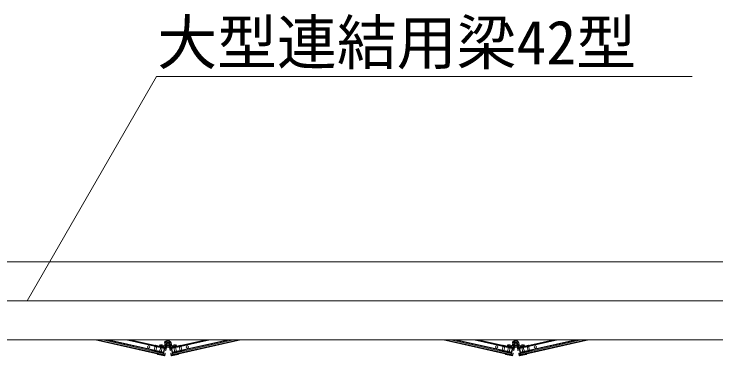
# Model space of a CAD drawing. Units: millimetres, scale not verified. Extents: x -16120 to 16120, y -26100 to 26100.
# Drawn here: x -857 to 944, y 21099 to 21975 of the extents above; entities that cross this region are included whole.
import ezdxf
from ezdxf.enums import TextEntityAlignment as Align

# ---------------------------------------------------------------- set-up
doc = ezdxf.new("R2010")
doc.units = ezdxf.units.MM
doc.header["$LTSCALE"] = 150
doc.linetypes.add('CHAIN2', pattern=[12, 9, -1, 1, -1])
doc.linetypes.add('DASHED1', pattern=[1.8, 1.2, -0.6])
for name, color, linetype, lineweight in [('0-6_ﾎﾞﾙﾄ類', 134, 'Continuous', 18), ('1-0_大型連結用梁42', 134, 'Continuous', 18), ('1-6_通芯', 134, 'CHAIN2', 18), ('1-9_標準ﾊﾟﾈﾙ', 134, 'Continuous', 18), ('1-B_文字', 134, 'Continuous', 18)]:
    doc.layers.add(name, color=color, linetype=linetype, lineweight=lineweight)
doc.styles.add('ＭＳ ゴシック', font='')
doc.styles.get('ＭＳ ゴシック').set_extended_font_data('MS Gothic')

msp = doc.modelspace()

# ---------------------------------------------------------------- linework, layer by layer
at = {"layer": '0-6_ﾎﾞﾙﾄ類'}
for p, q in [((-464.4, 21124.2), (-467.3, 21129.1)), ((-458.6, 21124.2), (-464.4, 21124.2)), ((-458.6, 21134.1), (-455.7, 21129.1)), ((-455.7, 21129.1), (-458.6, 21124.2)), ((428.1, 21124.2), (425.2, 21129.1)), ((433.9, 21124.2), (428.1, 21124.2)), ((433.9, 21134.1), (436.8, 21129.1)), ((436.8, 21129.1), (433.9, 21124.2))]:
    msp.add_line(p, q, dxfattribs=at)
for points in [[(-467.3, 21129.1), (-464.4, 21134.1), (-458.6, 21134.1)], [(425.2, 21129.1), (428.1, 21134.1), (433.9, 21134.1)]]:
    msp.add_lwpolyline(points, dxfattribs=at)
for centre, radius in [((-461.5, 21129.1), 4.91), ((-461.5, 21129.1), 3), ((-461.5, 21129.1), 2.46), ((431, 21129.1), 4.91), ((431, 21129.1), 3), ((431, 21129.1), 2.46)]:
    msp.add_circle(centre, radius, dxfattribs=at)
at = {"layer": '1-0_大型連結用梁42'}
for points in [[(-2388.3, 21140), (1899.7, 21140), (1899.7, 21340), (-2388.3, 21340)], [(-2388.3, 21340), (1170.2, 21340), (1170.2, 21240), (-2388.3, 21240)], [(-2388.3, 21140), (1170.2, 21140), (1170.2, 21240), (-2388.3, 21240)]]:
    msp.add_lwpolyline(points, close=True, dxfattribs=at)
at = {"layer": '1-6_通芯'}
msp.add_line((-12700.3, 21240), (3181.3, 21240), dxfattribs=at)
at = {"layer": '1-9_標準ﾊﾟﾈﾙ'}
for p, q in [((-642.9, 21140), (-474.3, 21102.2)), ((-614.6, 21140), (-473, 21108.3)), ((-569.3, 21140), (-470.8, 21117.9)), ((-495, 21124.6), (-494.7, 21125.5)), ((-470.6, 21119.1), (-495, 21124.6)), ((-494.1, 21125.9), (-465.8, 21119.6)), ((-468.5, 21136), (-470.2, 21133.5)), ((-470.1, 21132.8), (-469.4, 21132.3)), ((-470, 21129.1), (-470, 21124.6)), ((-468.5, 21124.3), (-468.5, 21124.3)), ((-467.1, 21135.6), (-467.8, 21136.1)), ((-428.9, 21125.9), (-457.2, 21119.6)), ((-454.5, 21124.3), (-454.5, 21124.3)), ((-453, 21129.1), (-453, 21124.6)), ((-452.5, 21119.1), (-428.1, 21124.6)), ((-353.7, 21140), (-452.2, 21117.9)), ((-451.1, 21125), (-450.6, 21123.1)), ((-308.4, 21140), (-450, 21108.3)), ((-280.1, 21140), (-448.7, 21102.2)), ((-428.1, 21124.6), (-428.3, 21125.5)), ((249.6, 21140), (418.2, 21102.2)), ((277.9, 21140), (419.5, 21108.3)), ((323.2, 21140), (421.7, 21117.9)), ((397.5, 21124.6), (397.8, 21125.5)), ((421.9, 21119.1), (397.5, 21124.6)), ((398.4, 21125.9), (426.7, 21119.6)), ((424, 21136), (422.3, 21133.5)), ((422.4, 21132.8), (423.1, 21132.3)), ((422.5, 21129.1), (422.5, 21124.6)), ((424, 21124.3), (424, 21124.3)), ((425.4, 21135.6), (424.7, 21136.1)), ((463.6, 21125.9), (435.3, 21119.6)), ((438, 21124.3), (438, 21124.3)), ((439.5, 21129.1), (439.5, 21124.6)), ((440, 21119.1), (464.4, 21124.6)), ((538.8, 21140), (440.3, 21117.9)), ((441.4, 21125), (441.9, 21123.1)), ((584.1, 21140), (442.5, 21108.3)), ((612.4, 21140), (443.8, 21102.2)), ((464.4, 21124.6), (464.2, 21125.5)), ((-502.5, 21113.7), (-502.9, 21112.2)), ((-499.9, 21111.5), (-502.9, 21112.2)), ((-473.2, 21107.1), (-502.5, 21113.7)), ((-490.2, 21109.4), (-490.5, 21110)), ((-473.6, 21105.6), (-490.2, 21109.4)), ((-473.6, 21105.6), (-474.6, 21101)), ((-470.6, 21119.1), (-473.2, 21107.1)), ((-468.6, 21105.1), (-469.9, 21099)), ((-469.6, 21105.3), (-468.6, 21105.1)), ((-467.8, 21113.1), (-466.8, 21112.9)), ((-465.5, 21119), (-466.8, 21112.9)), ((-457.5, 21119), (-456.2, 21112.9)), ((-455.2, 21113.1), (-456.2, 21112.9)), ((-453.5, 21105.3), (-454.4, 21105.1)), ((-454.4, 21105.1), (-453.1, 21099)), ((-452.5, 21119.1), (-449.8, 21107.1)), ((-449.8, 21107.1), (-420.5, 21113.7)), ((-449.4, 21105.6), (-432.9, 21109.4)), ((-449.4, 21105.6), (-448.4, 21101)), ((-432.9, 21109.4), (-432.5, 21110)), ((-423.1, 21111.5), (-420.2, 21112.2)), ((-420.5, 21113.7), (-420.2, 21112.2)), ((390, 21113.7), (389.6, 21112.2)), ((392.6, 21111.5), (389.6, 21112.2)), ((419.2, 21107.1), (390, 21113.7)), ((402.3, 21109.4), (402, 21110)), ((418.9, 21105.6), (402.3, 21109.4)), ((418.9, 21105.6), (417.9, 21101)), ((421.9, 21119.1), (419.2, 21107.1)), ((423.9, 21105.1), (422.6, 21099)), ((422.9, 21105.3), (423.9, 21105.1)), ((424.7, 21113.1), (425.7, 21112.9)), ((427, 21119), (425.7, 21112.9)), ((435, 21119), (436.3, 21112.9)), ((437.3, 21113.1), (436.3, 21112.9)), ((439, 21105.3), (438.1, 21105.1)), ((438.1, 21105.1), (439.4, 21099)), ((440, 21119.1), (442.7, 21107.1)), ((442.7, 21107.1), (472, 21113.7)), ((443.1, 21105.6), (459.6, 21109.4)), ((443.1, 21105.6), (444.1, 21101)), ((459.6, 21109.4), (460, 21110)), ((469.4, 21111.5), (472.3, 21112.2)), ((472, 21113.7), (472.3, 21112.2)), ((-474.6, 21101), (-489, 21104.3)), ((-470.6, 21098.6), (-487.9, 21102.5)), ((-452.5, 21098.6), (-435.1, 21102.5)), ((-448.4, 21101), (-434, 21104.3)), ((417.9, 21101), (403.5, 21104.3)), ((422, 21098.6), (404.6, 21102.5)), ((440, 21098.6), (457.3, 21102.5)), ((444.1, 21101), (458.5, 21104.3))]:
    msp.add_line(p, q, dxfattribs=at)
at = {"layer": '1-9_標準ﾊﾟﾈﾙ', "linetype": 'DASHED1'}
for p, q in [((-494.1, 21124.4), (-496.8, 21112.4)), ((-490, 21123.5), (-492.7, 21111.5)), ((-433, 21123.5), (-430.4, 21111.5)), ((-428.9, 21124.4), (-426.3, 21112.4)), ((398.4, 21124.4), (395.7, 21112.4)), ((402.5, 21123.5), (399.8, 21111.5)), ((459.5, 21123.5), (462.1, 21111.5)), ((463.6, 21124.4), (466.2, 21112.4)), ((-496.8, 21112.4), (-497, 21111.4)), ((-492.7, 21111.5), (-492.9, 21110.5)), ((-480.4, 21121.3), (-483.1, 21109.3)), ((-480.1, 21122.8), (-480.4, 21121.3)), ((-476.3, 21120.4), (-479, 21108.4)), ((-476, 21121.8), (-476.3, 21120.4)), ((-447, 21121.8), (-446.7, 21120.4)), ((-446.7, 21120.4), (-444, 21108.4)), ((-442.9, 21122.8), (-442.6, 21121.3)), ((-442.6, 21121.3), (-439.9, 21109.3)), ((-430.4, 21111.5), (-430.1, 21110.5)), ((-426.3, 21112.4), (-426, 21111.4)), ((395.7, 21112.4), (395.5, 21111.4)), ((399.8, 21111.5), (399.6, 21110.5)), ((412.1, 21121.3), (409.4, 21109.3)), ((412.4, 21122.8), (412.1, 21121.3)), ((416.2, 21120.4), (413.5, 21108.4)), ((416.5, 21121.8), (416.2, 21120.4)), ((445.5, 21121.8), (445.8, 21120.4)), ((445.8, 21120.4), (448.5, 21108.4)), ((449.6, 21122.8), (449.9, 21121.3)), ((449.9, 21121.3), (452.6, 21109.3)), ((462.1, 21111.5), (462.4, 21110.5)), ((466.2, 21112.4), (466.5, 21111.4))]:
    msp.add_line(p, q, dxfattribs=at)
at = {"layer": '1-9_標準ﾊﾟﾈﾙ'}
for points in [[(-648.4, 21140), (-474.6, 21101), (-470.3, 21120.3), (-558.3, 21140)], [(-642.9, 21140), (-474.3, 21102.2), (-473.7, 21105.1), (-629.2, 21140)], [(-620.1, 21140), (-473.2, 21107.1), (-470.6, 21119.1), (-563.8, 21140)], [(-468.5, 21124.3), (-482.7, 21127.4), (-483.1, 21125.5), (-465.1, 21121.5)], [(-454.6, 21124.3), (-440.3, 21127.4), (-439.9, 21125.5), (-457.9, 21121.5)], [(-274.6, 21140), (-448.4, 21101), (-452.7, 21120.3), (-364.7, 21140)], [(-302.9, 21140), (-449.8, 21107.1), (-452.5, 21119.1), (-359.2, 21140)], [(-280.1, 21140), (-448.7, 21102.2), (-449.3, 21105.1), (-293.8, 21140)], [(244.1, 21140), (417.9, 21101), (422.2, 21120.3), (334.2, 21140)], [(249.6, 21140), (418.2, 21102.2), (418.8, 21105.1), (263.3, 21140)], [(272.4, 21140), (419.2, 21107.1), (421.9, 21119.1), (328.7, 21140)], [(424, 21124.3), (409.8, 21127.4), (409.4, 21125.5), (427.4, 21121.5)], [(437.9, 21124.3), (452.2, 21127.4), (452.6, 21125.5), (434.6, 21121.5)], [(617.9, 21140), (444.1, 21101), (439.8, 21120.3), (527.8, 21140)], [(589.6, 21140), (442.7, 21107.1), (440, 21119.1), (533.3, 21140)], [(612.4, 21140), (443.8, 21102.2), (443.2, 21105.1), (598.7, 21140)], [(-499.9, 21111.5), (-499.3, 21111.9), (-490.5, 21110)], [(-469.6, 21105.3), (-470.7, 21100.2), (-473.6, 21100.8), (-469.6, 21118.9), (-466.7, 21118.2), (-467.8, 21113.1)], [(-453.5, 21105.3), (-452.3, 21100.2), (-449.4, 21100.8), (-453.4, 21118.9), (-456.4, 21118.2), (-455.2, 21113.1)], [(-423.1, 21111.5), (-423.7, 21111.9), (-432.5, 21110)], [(392.6, 21111.5), (393.2, 21111.9), (402, 21110)], [(422.9, 21105.3), (421.8, 21100.2), (418.9, 21100.8), (422.9, 21118.9), (425.9, 21118.2), (424.7, 21113.1)], [(439, 21105.3), (440.2, 21100.2), (443.1, 21100.8), (439.1, 21118.9), (436.1, 21118.2), (437.3, 21113.1)], [(469.4, 21111.5), (468.8, 21111.9), (460, 21110)]]:
    msp.add_lwpolyline(points, dxfattribs=at)
for points in [[(-467.5, 21122), (-483.1, 21125.5), (-483.6, 21123.5), (-467.9, 21120)], [(-439.9, 21125.5), (-455.5, 21122), (-455.1, 21120), (-439.5, 21123.5)], [(425, 21122), (409.4, 21125.5), (408.9, 21123.5), (424.6, 21120)], [(452.6, 21125.5), (437, 21122), (437.4, 21120), (453, 21123.5)]]:
    msp.add_lwpolyline(points, close=True, dxfattribs=at)
for centre, radius in [((-510.9, 21121.8), 3), ((-461.5, 21129.1), 8.51), ((-461.5, 21129.1), 8), ((-412.1, 21121.8), 3), ((381.6, 21121.8), 3), ((431, 21129.1), 8.51), ((431, 21129.1), 8), ((480.4, 21121.8), 3)]:
    msp.add_circle(centre, radius, dxfattribs=at)
for centre, radius, start, end in [((-494.2, 21125.4), 0.49, 77.3664, 167.3664), ((-478.8, 21118.9), 8.51, 49.294, 105.439), ((-469.8, 21133.2), 0.49, 145, 235), ((-468.1, 21135.7), 0.49, 55, 145), ((-444.2, 21118.9), 8.51, 74.561, 130.706), ((-428.8, 21125.4), 0.49, 12.6336, 102.6336), ((398.2, 21125.4), 0.49, 77.3664, 167.3664), ((413.7, 21118.9), 8.51, 49.294, 105.439), ((422.7, 21133.2), 0.49, 145, 235), ((424.4, 21135.7), 0.49, 55, 145), ((448.3, 21118.9), 8.51, 74.561, 130.706), ((463.7, 21125.4), 0.49, 12.6336, 102.6336), ((-493.3, 21118.2), 8.51, 229.294, 285.439), ((-465.9, 21119.1), 0.49, 347.3664, 77.3664), ((-457.1, 21119.1), 0.49, 102.6336, 192.6336), ((-429.7, 21118.2), 8.51, 254.561, 310.706), ((399.2, 21118.2), 8.51, 229.294, 285.439), ((426.6, 21119.1), 0.49, 347.3664, 77.3664), ((435.4, 21119.1), 0.49, 102.6336, 192.6336), ((462.8, 21118.2), 8.51, 254.561, 310.706), ((-487.5, 21103.9), 1.5, 167.3664, 257.3664), ((-470.4, 21099.1), 0.49, 257.3664, 347.3664), ((-452.6, 21099.1), 0.49, 192.6336, 282.6336), ((-435.5, 21103.9), 1.5, 282.6336, 12.6336), ((405, 21103.9), 1.5, 167.3664, 257.3664), ((422.1, 21099.1), 0.49, 257.3664, 347.3664), ((439.9, 21099.1), 0.49, 192.6336, 282.6336), ((457, 21103.9), 1.5, 282.6336, 12.6336)]:
    msp.add_arc(centre, radius, start, end, dxfattribs=at)
at = {"layer": '1-B_文字'}
msp.add_line((-490.7, 21814.9), (882.9, 21814.9), dxfattribs=at)
msp.add_lwpolyline([(-823.2, 21240), (-491.2, 21814.9), (-490.7, 21814.9)], dxfattribs=at)

# ---------------------------------------------------------------- texts
at = {"layer": '1-B_文字', "style": 'ＭＳ ゴシック'}
msp.add_text('大型連結用梁42型', height=112.6, dxfattribs=at).set_placement((-489.1, 21811.8), align=Align.BOTTOM_LEFT)

doc.saveas('drawing.dxf')
